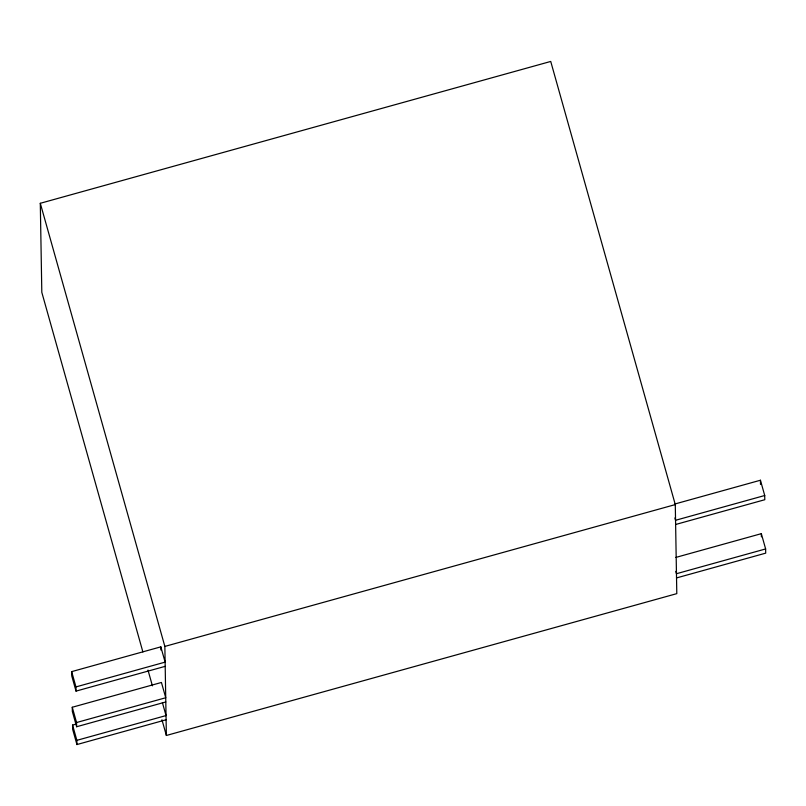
<?xml version="1.0" encoding="UTF-8"?>
<svg xmlns="http://www.w3.org/2000/svg" width="806" height="806" viewBox="0 0 806 806"><rect width="100%" height="100%" fill="white"/><g stroke="black" fill="none" stroke-linecap="round" stroke-linejoin="round"><path stroke-width="1.21" d="M142.884 651.933L41.811 292.346L40.3 203.293L550.73 61.447L675.287 504.586L676.798 593.639L166.368 735.475L161.946 719.738M76.026 691.115L71.734 675.841L71.663 671.63L160.827 646.855L165.129 662.129L75.955 686.913L76.026 691.115L165.2 666.34M674.874 504.002L760.431 480.235L764.723 495.509L764.793 499.72L675.619 524.494M166.368 735.475L164.857 646.422L675.287 504.586M764.723 495.509L675.549 520.293L674.894 517.936M76.63 726.74L72.338 711.456L72.268 707.255L161.432 682.47L165.734 697.754L76.56 722.529L76.63 726.74L165.804 701.955M166.107 719.768L76.933 744.553L72.641 729.269L72.57 725.057L76.177 724.06M675.781 557.44L761.338 533.663L765.629 548.946L765.7 553.148L676.526 577.932M76.933 744.553L76.862 740.341L166.036 715.567L162.399 702.63M765.629 548.946L676.456 573.721L675.801 571.373M40.3 203.293L164.857 646.422M147.992 670.098L152.415 685.835M71.663 671.63L75.955 686.913M72.268 707.255L76.56 722.529M72.57 725.057L76.862 740.341M760.431 480.235L760.501 484.436M761.338 533.663L761.388 536.816M160.827 646.855L160.888 650.009"/></g></svg>
